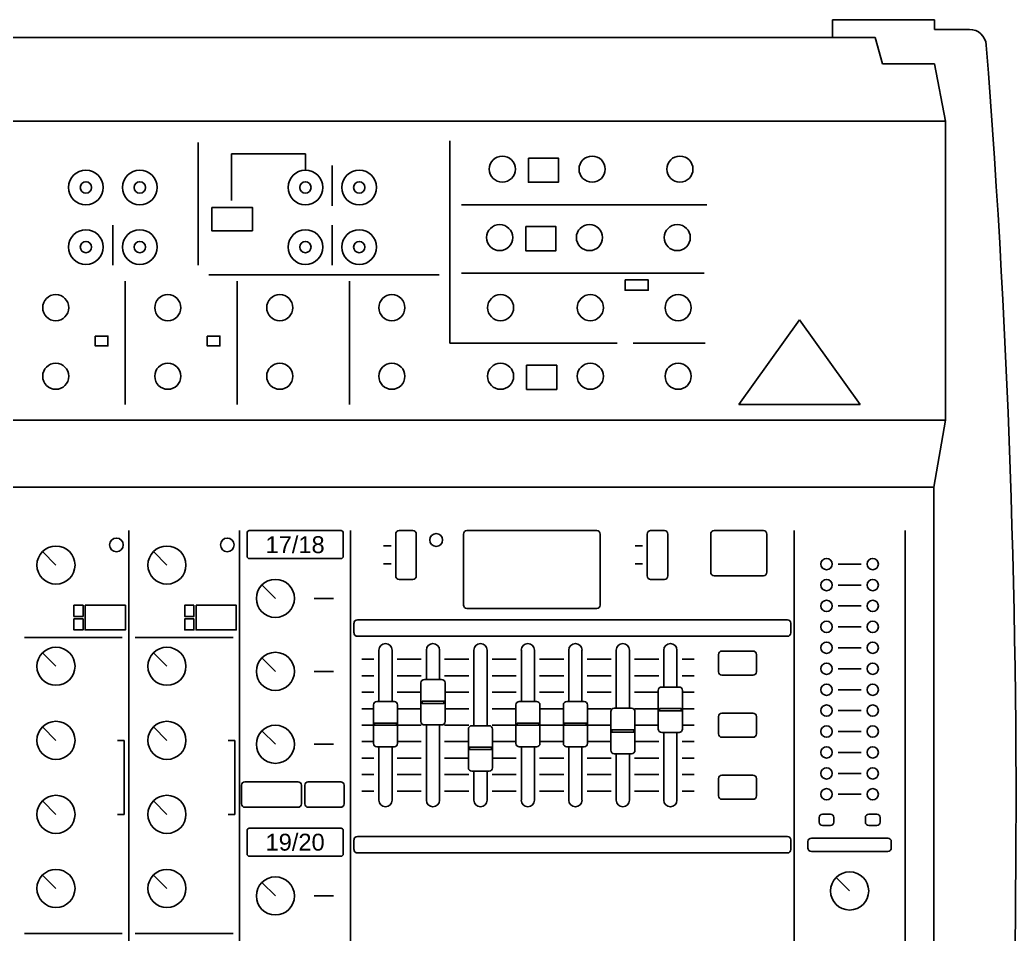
# Model space of a CAD drawing. Header units: metres. Extents: x -42301 to 31628, y -23107 to 30697.
# Drawn here: x 12869 to 14097, y -11093 to -9965 of the extents above; entities that cross this region are included whole.
import ezdxf
from ezdxf.enums import TextEntityAlignment as Align

# ---------------------------------------------------------------- set-up
doc = ezdxf.new("R2010")
doc.units = ezdxf.units.M
doc.header["$LTSCALE"] = 0.01
doc.header["$MEASUREMENT"] = 0
doc.layers.add('www.cadblocksfree.com', color=7, linetype='Continuous')
doc.styles.add('stile1', font='Arial.ttf')

msp = doc.modelspace()

# ---------------------------------------------------------------- linework, layer by layer
at = {"layer": 'www.cadblocksfree.com'}
for p, q in [((13870.9, -9986.7), (13870.9, -9964.9)), ((13870.9, -9964.9), (13996.6, -9964.9)), ((13996.6, -9964.9), (13996.6, -9976.7)), ((11261.7, -9986.7), (13923.7, -9986.7)), ((13923.7, -9986.7), (13932.8, -10019.2)), ((13996.6, -9976.7), (14039.8, -9976.7)), ((13932.8, -10019.2), (13996.7, -10019.2)), ((13996.7, -10019.2), (14010.5, -10089.9)), ((11175, -10089.9), (14010.5, -10089.9)), ((14010.5, -10089.9), (14010.5, -10458.6)), ((13088.7, -10116.3), (13088.7, -10267.5)), ((13399.1, -10114), (13399.1, -10363.8)), ((13129.7, -10187.5), (13129.7, -10130.2)), ((13129.7, -10130.2), (13220.9, -10130.2)), ((13220.9, -10150.2), (13220.9, -10130.2)), ((13254.1, -10144.4), (13254.1, -10194.1)), ((13413.4, -10192.9), (13716, -10192.9)), ((12983.4, -10217.9), (12983.4, -10267.6)), ((13254.1, -10217.9), (13254.1, -10267.6)), ((13101.8, -10279.5), (13385.8, -10279.5)), ((13413.4, -10277.3), (13712.7, -10277.3)), ((12998.8, -10287.2), (12998.8, -10439.4)), ((13136.9, -10287.2), (13136.9, -10439.4)), ((13275.1, -10287.2), (13275.1, -10439.4)), ((13830.2, -10334.9), (13755.3, -10439.3)), ((13830.2, -10334.9), (13905.1, -10439.3)), ((13399.1, -10363.8), (13605.3, -10363.8)), ((13625, -10363.8), (13713.8, -10363.8)), ((13755.3, -10439.3), (13905.1, -10439.3)), ((11175, -10458.6), (14010.5, -10458.6)), ((14010.5, -10458.6), (13996, -10541.1)), ((11189.5, -10541.1), (13996, -10541.1)), ((13996, -10541.1), (13996, -12208.3)), ((13003.1, -10594.9), (13003.1, -12117.2)), ((13139.8, -10594.9), (13139.8, -12117.2)), ((13276.6, -10594.9), (13276.6, -12117.2)), ((13823.7, -10594.9), (13823.7, -12117.2)), ((13960.5, -10594.9), (13960.5, -12117.2)), ((13317.3, -10613.7), (13326.5, -10613.7)), ((13627.6, -10613.7), (13636.7, -10613.7)), ((12913.3, -10637.4), (12896.7, -10620.8)), ((13050.1, -10637.4), (13033.5, -10620.8)), ((13317.3, -10635.8), (13326.5, -10635.8)), ((13627.6, -10635.8), (13636.7, -10635.8)), ((13877.9, -10636.2), (13906.2, -10636.2)), ((13183.9, -10678.5), (13167.3, -10661.9)), ((13877.9, -10662), (13906.2, -10662)), ((13231.6, -10678.5), (13255.5, -10678.5)), ((13877.9, -10687.8), (13906.2, -10687.8)), ((13280.8, -10709.2), (13280.8, -10721.1)), ((13285, -10705), (13815.4, -10705)), ((13819.5, -10709.2), (13819.5, -10721.1)), ((13877.9, -10713.6), (13906.2, -10713.6)), ((12874.3, -10726.7), (12995.1, -10726.7)), ((13011, -10726.7), (13131.9, -10726.7)), ((13285, -10725.2), (13815.4, -10725.2)), ((12913.3, -10762.2), (12896.7, -10745.6)), ((13050.1, -10762.2), (13033.5, -10745.6)), ((13311.5, -10742.3), (13311.5, -10805.6)), ((13327.8, -10742.3), (13327.8, -10805.6)), ((13370.1, -10742.3), (13370.1, -10778.6)), ((13386.4, -10742.3), (13386.4, -10778.6)), ((13428.6, -10742.3), (13428.6, -10835.5)), ((13444.9, -10742.3), (13444.9, -10835.5)), ((13487.2, -10742.3), (13487.2, -10805.6)), ((13503.5, -10742.3), (13503.5, -10805.6)), ((13545.7, -10742.3), (13545.7, -10805.6)), ((13562, -10742.3), (13562, -10805.6)), ((13604.3, -10742.3), (13604.3, -10814)), ((13620.6, -10742.3), (13620.6, -10814)), ((13662.8, -10742.3), (13662.8, -10787.8)), ((13679.1, -10742.3), (13679.1, -10787.8)), ((13877.9, -10739.4), (13906.2, -10739.4)), ((13183.9, -10768.5), (13167.3, -10751.9)), ((13305.3, -10753.6), (13290.4, -10753.6)), ((13334.1, -10753.6), (13363.8, -10753.6)), ((13392.6, -10753.6), (13422.4, -10753.6)), ((13451.2, -10753.6), (13480.9, -10753.6)), ((13509.7, -10753.6), (13539.5, -10753.6)), ((13568.3, -10753.6), (13598, -10753.6)), ((13626.8, -10753.6), (13656.6, -10753.6)), ((13685.4, -10753.6), (13700.2, -10753.6)), ((13231.6, -10768.5), (13255.5, -10768.5)), ((13305.3, -10773.9), (13290.4, -10773.9)), ((13334.1, -10773.9), (13363.8, -10773.9)), ((13392.6, -10773.9), (13422.4, -10773.9)), ((13451.2, -10773.9), (13480.9, -10773.9)), ((13509.7, -10773.9), (13539.5, -10773.9)), ((13568.3, -10773.9), (13598, -10773.9)), ((13626.8, -10773.9), (13656.6, -10773.9)), ((13685.4, -10773.9), (13700.2, -10773.9)), ((13877.9, -10765.3), (13906.2, -10765.3)), ((13305.3, -10794.2), (13290.4, -10794.2)), ((13334.1, -10794.2), (13363.4, -10794.2)), ((13393.1, -10794.2), (13422.4, -10794.2)), ((13451.2, -10794.2), (13480.9, -10794.2)), ((13509.7, -10794.2), (13539.5, -10794.2)), ((13568.3, -10794.2), (13598, -10794.2)), ((13626.8, -10794.2), (13656.1, -10794.2)), ((13685.8, -10794.2), (13700.2, -10794.2)), ((13877.9, -10791.1), (13906.2, -10791.1)), ((13304.8, -10814.6), (13290.4, -10814.6)), ((13334.5, -10814.6), (13363.4, -10814.6)), ((13393.1, -10814.6), (13422.4, -10814.6)), ((13451.2, -10814.6), (13480.5, -10814.6)), ((13510.2, -10814.6), (13539, -10814.6)), ((13568.7, -10814.6), (13598, -10814.6)), ((13626.8, -10814.6), (13656.1, -10814.6)), ((13685.8, -10814.6), (13700.2, -10814.6)), ((13877.9, -10816.9), (13906.2, -10816.9)), ((13304.8, -10834.9), (13290.4, -10834.9)), ((13334.5, -10834.9), (13363.8, -10834.9)), ((13370.1, -10834.6), (13370.1, -10927.4)), ((13386.4, -10834.6), (13386.4, -10927.4)), ((13392.6, -10834.9), (13422.4, -10834.9)), ((13451.2, -10834.9), (13480.5, -10834.9)), ((13510.2, -10834.9), (13539, -10834.9)), ((13568.7, -10834.9), (13597.6, -10834.9)), ((13626.8, -10834.9), (13656.1, -10834.9)), ((13685.8, -10834.9), (13700.2, -10834.9)), ((12913.3, -10853.6), (12896.7, -10837)), ((13050.1, -10853.6), (13033.5, -10837)), ((13183.9, -10858.5), (13167.3, -10841.9)), ((13662.8, -10843.8), (13662.8, -10927.4)), ((13679.1, -10843.8), (13679.1, -10927.4)), ((13877.9, -10842.7), (13906.2, -10842.7)), ((12989.1, -10853.6), (12997.2, -10853.6)), ((12997.2, -10853.6), (12997.2, -10944.9)), ((13125.8, -10853.6), (13134, -10853.6)), ((13134, -10853.6), (13134, -10944.9)), ((13231.6, -10858.5), (13255.5, -10858.5)), ((13304.8, -10855.2), (13290.4, -10855.2)), ((13334.5, -10855.2), (13363.8, -10855.2)), ((13392.6, -10855.2), (13421.9, -10855.2)), ((13451.6, -10855.2), (13480.5, -10855.2)), ((13510.2, -10855.2), (13539, -10855.2)), ((13568.7, -10855.2), (13597.6, -10855.2)), ((13627.3, -10855.2), (13656.6, -10855.2)), ((13685.4, -10855.2), (13700.2, -10855.2)), ((13311.5, -10861.6), (13311.5, -10927.4)), ((13327.8, -10861.6), (13327.8, -10927.4)), ((13487.2, -10861.6), (13487.2, -10927.4)), ((13503.5, -10861.6), (13503.5, -10927.4)), ((13545.7, -10861.6), (13545.7, -10927.4)), ((13562, -10861.6), (13562, -10927.4)), ((13604.3, -10870.1), (13604.3, -10927.4)), ((13620.6, -10870.1), (13620.6, -10927.4)), ((13877.9, -10868.5), (13906.2, -10868.5)), ((13305.3, -10875.5), (13290.4, -10875.5)), ((13334.1, -10875.5), (13363.8, -10875.5)), ((13392.6, -10875.5), (13421.9, -10875.5)), ((13451.6, -10875.5), (13480.9, -10875.5)), ((13509.7, -10875.5), (13539.5, -10875.5)), ((13568.3, -10875.5), (13598, -10875.5)), ((13626.8, -10875.5), (13656.6, -10875.5)), ((13685.4, -10875.5), (13700.2, -10875.5)), ((13305.3, -10895.8), (13290.4, -10895.8)), ((13334.1, -10895.8), (13363.8, -10895.8)), ((13392.6, -10895.8), (13422.4, -10895.8)), ((13428.6, -10891.5), (13428.6, -10927.4)), ((13444.9, -10891.5), (13444.9, -10927.4)), ((13451.2, -10895.8), (13480.9, -10895.8)), ((13509.7, -10895.8), (13539.5, -10895.8)), ((13568.3, -10895.8), (13598, -10895.8)), ((13626.8, -10895.8), (13656.6, -10895.8)), ((13685.4, -10895.8), (13700.2, -10895.8)), ((13877.9, -10894.3), (13906.2, -10894.3)), ((13305.3, -10916.1), (13290.4, -10916.1)), ((13334.1, -10916.1), (13363.8, -10916.1)), ((13392.6, -10916.1), (13422.4, -10916.1)), ((13451.2, -10916.1), (13480.9, -10916.1)), ((13509.7, -10916.1), (13539.5, -10916.1)), ((13568.3, -10916.1), (13598, -10916.1)), ((13626.8, -10916.1), (13656.6, -10916.1)), ((13685.4, -10916.1), (13700.2, -10916.1)), ((13877.9, -10920.1), (13906.2, -10920.1)), ((12913.3, -10944.9), (12896.7, -10928.3)), ((13050.1, -10944.9), (13033.5, -10928.3)), ((12989.1, -10944.9), (12997.2, -10944.9)), ((13125.8, -10944.9), (13134, -10944.9)), ((13280.8, -10976.4), (13280.8, -10988.3)), ((13285, -10972.3), (13815.4, -10972.3)), ((13819.5, -10976.4), (13819.5, -10988.3)), ((13285, -10992.5), (13815.4, -10992.5)), ((12913.3, -11036.3), (12896.7, -11019.7)), ((13050.1, -11036.3), (13033.5, -11019.7)), ((13183.9, -11045.5), (13167.3, -11029)), ((13892.1, -11039.4), (13875.5, -11022.8)), ((13231.6, -11045.5), (13255.5, -11045.5)), ((12874.3, -11091.9), (12995.1, -11091.9)), ((13011, -11091.9), (13131.9, -11091.9))]:
    msp.add_line(p, q, dxfattribs=at)
for points in [[(13495.9, -10135.4), (13533, -10135.4), (13533, -10165.2), (13495.9, -10165.2)], [(13105.3, -10196.2), (13155.6, -10196.2), (13155.6, -10224.9), (13105.3, -10224.9)], [(13492.6, -10219.8), (13529.8, -10219.8), (13529.8, -10249.6), (13492.6, -10249.6)], [(13615.2, -10285.6), (13643.8, -10285.6), (13643.8, -10298.4), (13615.2, -10298.4)], [(12961.7, -10354.9), (12977.3, -10354.9), (12977.3, -10367), (12961.7, -10367)], [(13099.9, -10354.9), (13115.5, -10354.9), (13115.5, -10367), (13099.9, -10367)], [(13493.7, -10390.9), (13530.9, -10390.9), (13530.9, -10420.7), (13493.7, -10420.7)], [(12946.7, -10687), (12935.4, -10687), (12935.4, -10700.7), (12946.7, -10700.7)], [(12949.2, -10687), (12998.9, -10687), (12998.9, -10717.3), (12949.2, -10717.3)], [(13083.5, -10687), (13072.2, -10687), (13072.2, -10700.7), (13083.5, -10700.7)], [(13086, -10687), (13135.7, -10687), (13135.7, -10717.3), (13086, -10717.3)], [(12946.7, -10703.7), (12935.4, -10703.7), (12935.4, -10717.3), (12946.7, -10717.3)], [(13083.5, -10703.7), (13072.2, -10703.7), (13072.2, -10717.3), (13083.5, -10717.3)], [(13364.8, -10805.2), (13391.7, -10805.2), (13391.7, -10808), (13364.8, -10808)], [(13657.5, -10814.4), (13684.4, -10814.4), (13684.4, -10817.2), (13657.5, -10817.2)], [(13306.2, -10832.2), (13333.1, -10832.2), (13333.1, -10835), (13306.2, -10835)], [(13481.9, -10832.2), (13508.8, -10832.2), (13508.8, -10835), (13481.9, -10835)], [(13540.4, -10832.2), (13567.3, -10832.2), (13567.3, -10835), (13540.4, -10835)], [(13599, -10840.7), (13625.9, -10840.7), (13625.9, -10843.4), (13599, -10843.4)], [(13423.3, -10862.1), (13450.2, -10862.1), (13450.2, -10864.9), (13423.3, -10864.9)]]:
    msp.add_lwpolyline(points, close=True, dxfattribs=at)
for points in [[(13151.7, -10594.9), (13264.8, -10594.9, -0.414214), (13267.5, -10597.7), (13267.5, -10626.6, -0.414214), (13264.8, -10629.4), (13151.7, -10629.4, -0.414214), (13148.9, -10626.6), (13148.9, -10597.7, -0.414214)], [(13336.5, -10594.9), (13353.5, -10594.9, -0.414214), (13357.7, -10599.1), (13357.7, -10650.8, -0.414214), (13353.5, -10655), (13336.5, -10655, -0.414214), (13332.3, -10650.8), (13332.3, -10599.1, -0.414214)], [(13419.9, -10594.9), (13580.3, -10594.9, -0.414214), (13584.5, -10599.1), (13584.5, -10686.7, -0.414214), (13580.3, -10690.8), (13419.9, -10690.8, -0.414214), (13415.8, -10686.7), (13415.8, -10599.1, -0.414214)], [(13646.7, -10594.9), (13663.8, -10594.9, -0.414214), (13667.9, -10599.1), (13667.9, -10650.8, -0.414214), (13663.8, -10655), (13646.7, -10655, -0.414214), (13642.5, -10650.8), (13642.5, -10599.1, -0.414214)], [(13724.9, -10594.9), (13785.7, -10594.9, -0.414214), (13789.9, -10599.1), (13789.9, -10646.3, -0.414214), (13785.7, -10650.5), (13724.9, -10650.5, -0.414214), (13720.8, -10646.3), (13720.8, -10599.1, -0.414214)], [(13734.5, -10743.4), (13772.9, -10743.4, -0.414214), (13777.1, -10747.6), (13777.1, -10769, -0.414214), (13772.9, -10773.2), (13734.5, -10773.2, -0.414214), (13730.4, -10769), (13730.4, -10747.6, -0.414214)], [(13367.6, -10778.6), (13388.9, -10778.6, -0.414214), (13393.1, -10782.7), (13393.1, -10830.4, -0.414214), (13388.9, -10834.6), (13367.6, -10834.6, -0.414214), (13363.4, -10830.4), (13363.4, -10782.7, -0.414214)], [(13660.3, -10787.8), (13681.7, -10787.8, -0.414214), (13685.8, -10791.9), (13685.8, -10839.6, -0.414214), (13681.7, -10843.8), (13660.3, -10843.8, -0.414214), (13656.1, -10839.6), (13656.1, -10791.9, -0.414214)], [(13309, -10805.6), (13330.4, -10805.6, -0.414214), (13334.5, -10809.8), (13334.5, -10857.5, -0.414214), (13330.4, -10861.6), (13309, -10861.6, -0.414214), (13304.8, -10857.5), (13304.8, -10809.8, -0.414214)], [(13484.7, -10805.6), (13506, -10805.6, -0.414214), (13510.2, -10809.8), (13510.2, -10857.5, -0.414214), (13506, -10861.6), (13484.7, -10861.6, -0.414214), (13480.5, -10857.5), (13480.5, -10809.8, -0.414214)], [(13543.2, -10805.6), (13564.6, -10805.6, -0.414214), (13568.7, -10809.8), (13568.7, -10857.5, -0.414214), (13564.6, -10861.6), (13543.2, -10861.6, -0.414214), (13539, -10857.5), (13539, -10809.8, -0.414214)], [(13601.7, -10814), (13623.1, -10814, -0.414214), (13627.3, -10818.2), (13627.3, -10865.9, -0.414214), (13623.1, -10870.1), (13601.7, -10870.1, -0.414214), (13597.6, -10865.9), (13597.6, -10818.2, -0.414214)], [(13734.5, -10820), (13772.9, -10820, -0.414214), (13777.1, -10824.2), (13777.1, -10845.6, -0.414214), (13772.9, -10849.8), (13734.5, -10849.8, -0.414214), (13730.4, -10845.6), (13730.4, -10824.2, -0.414214)], [(13426.1, -10835.5), (13447.5, -10835.5, -0.414214), (13451.6, -10839.7), (13451.6, -10887.4, -0.414214), (13447.5, -10891.5), (13426.1, -10891.5, -0.414214), (13421.9, -10887.4), (13421.9, -10839.7, -0.414214)], [(13734.5, -10926.3), (13772.9, -10926.3, 0.414214), (13777.1, -10922.2), (13777.1, -10900.7, 0.414214), (13772.9, -10896.6), (13734.5, -10896.6, 0.414214), (13730.4, -10900.7), (13730.4, -10922.2, 0.414214)], [(13146.1, -10904.7), (13211.7, -10904.7, -0.414214), (13215.9, -10908.9), (13215.9, -10932, -0.414214), (13211.7, -10936.2), (13146.1, -10936.2, -0.414214), (13142, -10932), (13142, -10908.9, -0.414214)], [(13264.4, -10904.7), (13224.3, -10904.7, 0.414214), (13220.1, -10908.9), (13220.1, -10932, 0.414214), (13224.3, -10936.2), (13264.4, -10936.2, 0.414214), (13268.6, -10932), (13268.6, -10908.9, 0.414214)], [(13858.7, -10958.6), (13868.5, -10958.6, 0.414214), (13872.6, -10954.4), (13872.6, -10948.8, 0.414214), (13868.5, -10944.7), (13858.7, -10944.7, 0.414214), (13854.5, -10948.8), (13854.5, -10954.4, 0.414214)], [(13915.7, -10958.6), (13925.5, -10958.6, 0.414214), (13929.7, -10954.4), (13929.7, -10948.8, 0.414214), (13925.5, -10944.7), (13915.7, -10944.7, 0.414214), (13911.5, -10948.8), (13911.5, -10954.4, 0.414214)], [(13151.7, -10962), (13264.8, -10962, -0.414214), (13267.5, -10964.8), (13267.5, -10993.7, -0.414214), (13264.8, -10996.5), (13151.7, -10996.5, -0.414214), (13148.9, -10993.7), (13148.9, -10964.8, -0.414214)], [(13844.9, -10974.2), (13939.3, -10974.2, -0.414214), (13943.5, -10978.4), (13943.5, -10986.4, -0.414214), (13939.3, -10990.6), (13844.9, -10990.6, -0.414214), (13840.7, -10986.4), (13840.7, -10978.4, -0.414214)]]:
    msp.add_lwpolyline(points, format="xyb", close=True, dxfattribs=at)
for centre, radius in [((13463.8, -10149), 16.1), ((13574.5, -10149), 16.1), ((13682.8, -10149), 16.1), ((12950.2, -10171.6), 21.4), ((13016.7, -10171.6), 21.4), ((13220.9, -10171.6), 21.4), ((13287.3, -10171.6), 21.4), ((12950.2, -10171.6), 7), ((13016.7, -10171.6), 7), ((13220.9, -10171.6), 7), ((13287.3, -10171.6), 7), ((13460.5, -10233.4), 16.1), ((13571.2, -10233.4), 16.1), ((13679.5, -10233.4), 16.1), ((12950.2, -10245.1), 21.4), ((13016.7, -10245.1), 21.4), ((13220.9, -10245.1), 21.4), ((13287.3, -10245.1), 21.4), ((12950.2, -10245.1), 7), ((13016.7, -10245.1), 7), ((13220.9, -10245.1), 7), ((13287.3, -10245.1), 7), ((12913, -10319.9), 16.1), ((13051.2, -10319.9), 16.1), ((13189.3, -10319.9), 16.1), ((13327.5, -10319.9), 16.1), ((13461.6, -10319.9), 16.1), ((13572.3, -10319.9), 16.1), ((13680.6, -10319.9), 16.1), ((12913, -10404.5), 16.1), ((13051.2, -10404.5), 16.1), ((13189.3, -10404.5), 16.1), ((13327.5, -10404.5), 16.1), ((13461.6, -10404.5), 16.1), ((13572.3, -10404.5), 16.1), ((13680.6, -10404.5), 16.1), ((13382.2, -10606.4), 7.95), ((12913.3, -10637.4), 23.5), ((12987.9, -10612.5), 8.41), ((13050.1, -10637.4), 23.5), ((13124.6, -10612.5), 8.41), ((13863.6, -10636.2), 6.97), ((13920.6, -10636.2), 6.97), ((13183.9, -10678.5), 23.5), ((13863.6, -10662), 6.97), ((13920.6, -10662), 6.97), ((13863.6, -10687.8), 6.97), ((13920.6, -10687.8), 6.97), ((13863.6, -10713.6), 6.97), ((13920.6, -10713.6), 6.97), ((13863.6, -10739.4), 6.97), ((13920.6, -10739.4), 6.97), ((12913.3, -10762.2), 23.5), ((13050.1, -10762.2), 23.5), ((13183.9, -10768.5), 23.5), ((13863.6, -10765.3), 6.97), ((13920.6, -10765.3), 6.97), ((13863.6, -10791.1), 6.97), ((13920.6, -10791.1), 6.97), ((13863.6, -10816.9), 6.97), ((13920.6, -10816.9), 6.97), ((12913.3, -10853.6), 23.5), ((13050.1, -10853.6), 23.5), ((13183.9, -10858.5), 23.5), ((13863.6, -10842.7), 6.97), ((13920.6, -10842.7), 6.97), ((13863.6, -10868.5), 6.97), ((13920.6, -10868.5), 6.97), ((13863.6, -10894.3), 6.97), ((13920.6, -10894.3), 6.97), ((12913.3, -10944.9), 23.5), ((13050.1, -10944.9), 23.5), ((13863.6, -10920.1), 6.97), ((13920.6, -10920.1), 6.97), ((12913.3, -11036.3), 23.5), ((13050.1, -11036.3), 23.5), ((13892.1, -11039.4), 23.5), ((13183.9, -11045.5), 23.5)]:
    msp.add_circle(centre, radius, dxfattribs=at)
for centre, radius, start, end in [((14039.8, -9997.5), 20.9, 4.4869, 90), ((2095.3, -10934.8), 12002, 353.81246, 4.48691), ((13285, -10709.2), 4.17, 90, 180), ((13815.4, -10709.2), 4.17, 0, 90), ((13285, -10721.1), 4.17, 180, 270), ((13815.4, -10721.1), 4.17, 270, 0), ((13319.7, -10742.3), 8.15, 0, 180), ((13378.2, -10742.3), 8.15, 0, 180), ((13436.8, -10742.3), 8.15, 0, 180), ((13495.3, -10742.3), 8.15, 0, 180), ((13553.9, -10742.3), 8.15, 0, 180), ((13612.4, -10742.3), 8.15, 0, 180), ((13671, -10742.3), 8.15, 0, 180), ((13319.7, -10927.4), 8.15, 180, 0), ((13378.2, -10927.4), 8.15, 180, 0), ((13436.8, -10927.4), 8.15, 180, 0), ((13495.3, -10927.4), 8.15, 180, 0), ((13553.9, -10927.4), 8.15, 180, 0), ((13612.4, -10927.4), 8.15, 180, 0), ((13671, -10927.4), 8.15, 180, 0), ((13285, -10976.4), 4.17, 90, 180), ((13815.4, -10976.4), 4.17, 0, 90), ((13285, -10988.3), 4.17, 180, 270), ((13815.4, -10988.3), 4.17, 270, 0)]:
    msp.add_arc(centre, radius, start, end, dxfattribs=at)

# ---------------------------------------------------------------- texts
at = {"layer": 'www.cadblocksfree.com', "style": 'stile1'}
for s, p in [('17/18', (13208.2, -10612.2)), ('19/20', (13208.2, -10979.2))]:
    msp.add_text(s, height=20.86, dxfattribs=at).set_placement(p, align=Align.MIDDLE_CENTER)

doc.saveas('drawing.dxf')
